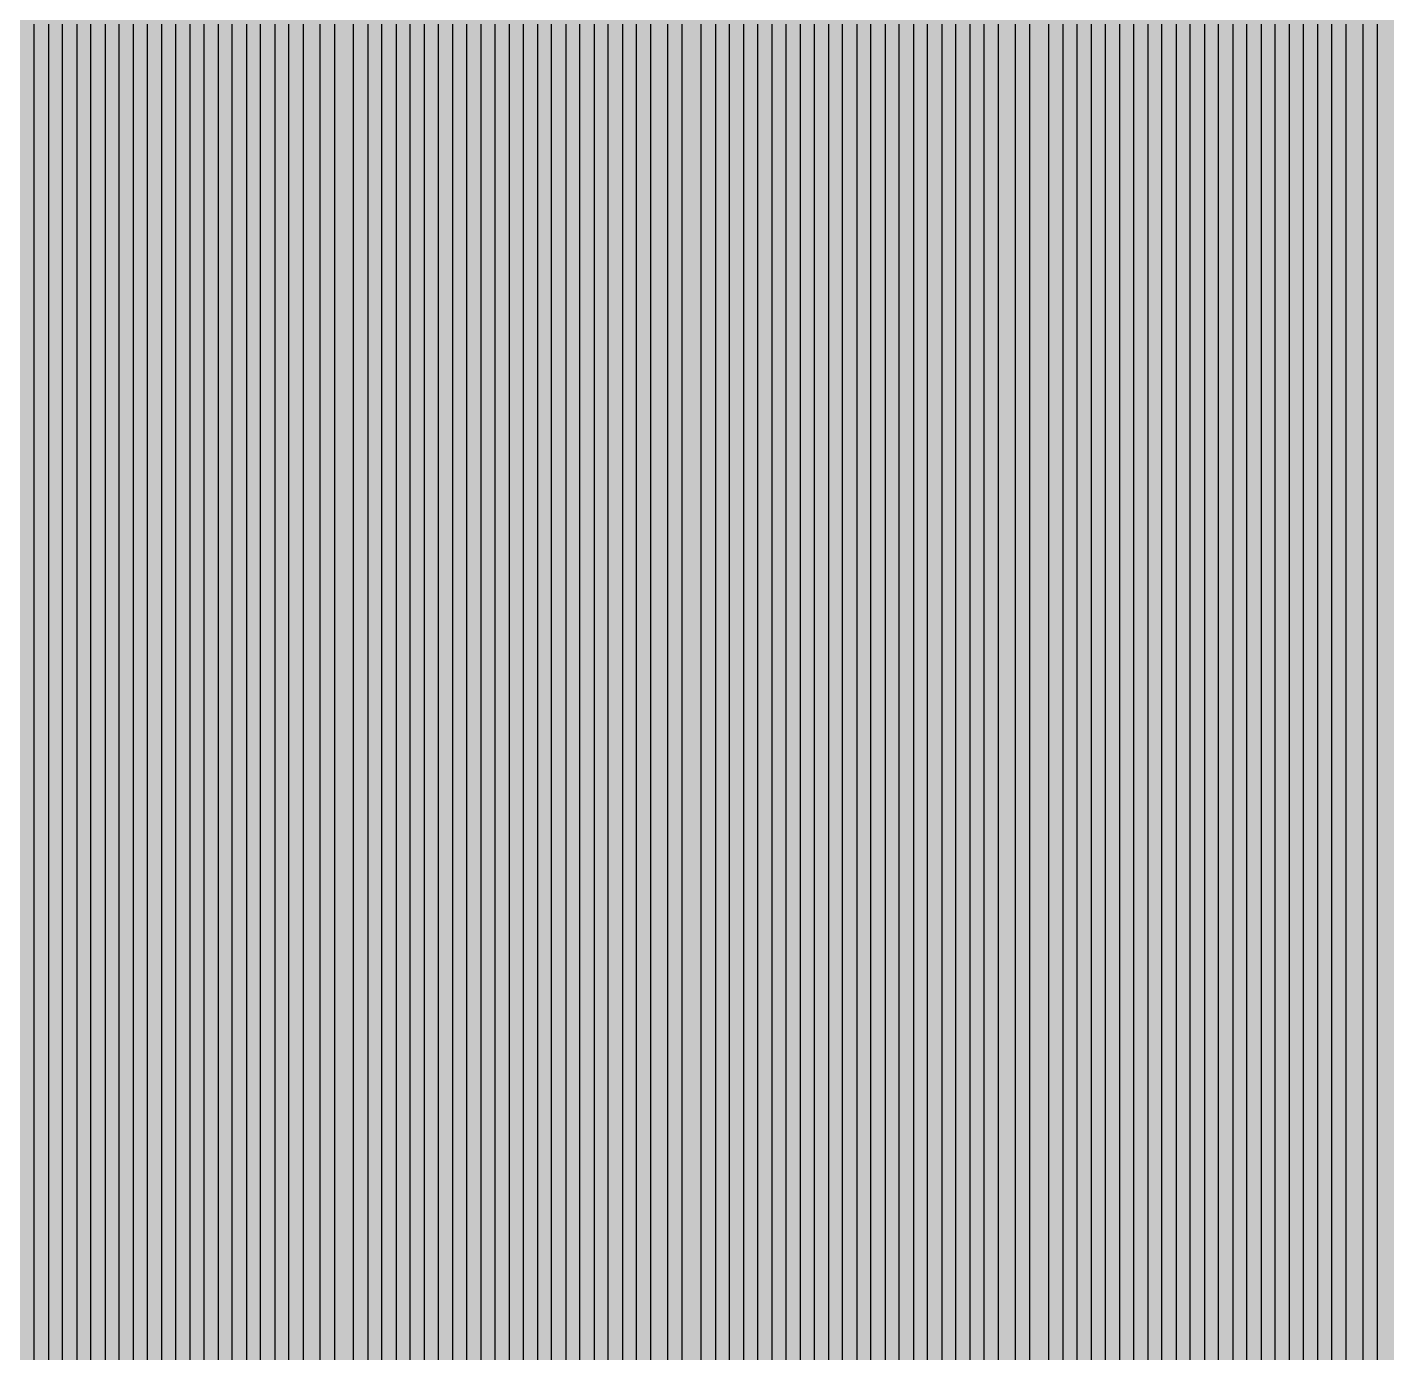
# Model space of a CAD drawing. Header units: metres. Extents: x -7240 to 10960, y -29667 to 1823.
# Drawn here: x 1524 to 1860.4, y -15561.6 to -15233.6 of the extents above; entities that cross this region are included whole.
import ezdxf

# ---------------------------------------------------------------- set-up
doc = ezdxf.new("R2010")
doc.units = ezdxf.units.M
doc.layers.add('Metal1', color=4, linetype='CONTINUOUS')
doc.layers.add('Polyimide', color=7, linetype='CONTINUOUS')

msp = doc.modelspace()

# ---------------------------------------------------------------- hatches: boundary and pattern name
at = {"layer": 'Polyimide'}
msp.add_hatch(color=7, dxfattribs=at).paths.add_polyline_path([(4088.45, -11806.89), (4098.72, -11851.21), (4115.58, -11893.47), (4138.63, -11932.7), (4167.35, -11967.99), (4201.08, -11998.53), (4239.03, -12023.62), (4280.35, -12042.68), (4349.18, -12073.73), (4413.2, -12113.76), (4471.26, -12162.04), (4522.3, -12217.69), (4565.39, -12279.7), (4599.74, -12346.94), (4624.73, -12418.19), (4639.91, -12492.16), (4645, -12567.5), (4639.91, -12642.84), (4624.73, -12716.8), (4599.74, -12788.06), (4565.39, -12855.3), (4522.3, -12917.31), (4471.26, -12972.96), (4413.2, -13021.24), (4349.18, -13061.27), (4280.35, -13092.32), (4239.03, -13111.38), (4201.08, -13136.47), (4167.35, -13167.01), (4138.63, -13202.3), (4115.58, -13241.52), (4098.72, -13283.78), (4088.45, -13328.11), (4085, -13373.48), (4085, -13567.5), (4099.45, -13861.55), (4142.64, -14152.77), (4214.18, -14438.35), (4313.36, -14715.55), (4439.24, -14981.69), (4590.59, -15234.21), (4765.97, -15470.68), (4963.68, -15688.82), (5181.82, -15886.53), (5418.29, -16061.91), (5670.81, -16213.26), (5936.95, -16339.14), (6214.15, -16438.32), (6499.73, -16509.85), (6790.95, -16553.05), (7085, -16567.5), (9960.38, -16567.5), (10038.79, -16571.35), (10116.45, -16582.87), (10192.6, -16601.95), (10266.52, -16628.4), (10337.49, -16661.96), (10404.83, -16702.32), (10467.89, -16749.09), (10526.06, -16801.81), (10578.78, -16859.98), (10625.55, -16923.04), (10665.91, -16990.38), (10699.48, -17061.35), (10725.93, -17135.27), (10745, -17211.43), (10756.52, -17289.08), (10760.38, -17367.5), (10760.38, -21957.3), (10721.61, -22012.91), (10685.97, -22070.59), (10653.58, -22130.14), (10624.53, -22191.39), (10598.92, -22254.16), (10576.82, -22318.25), (10558.3, -22383.46), (10543.41, -22449.6), (10532.21, -22516.46), (10524.72, -22583.84), (10520.97, -22651.53), (10520.97, -22719.32), (10524.72, -22787.01), (10532.21, -22854.38), (10543.41, -22921.24), (10558.3, -22987.38), (10576.82, -23052.6), (10598.92, -23116.68), (10624.53, -23179.45), (10653.58, -23240.71), (10685.97, -23300.26), (10721.61, -23357.93), (10760.38, -23413.54), (10760.38, -28667.5), (10756.52, -28745.91), (10745, -28823.57), (10725.93, -28899.73), (10699.48, -28973.65), (10665.91, -29044.62), (10625.55, -29111.96), (10578.78, -29175.01), (10526.06, -29233.19), (10467.89, -29285.91), (10404.83, -29332.68), (10337.49, -29373.04), (10266.52, -29406.6), (10192.6, -29433.05), (10116.45, -29452.13), (10038.79, -29463.65), (9960.38, -29467.5), (-6239.63, -29467.5), (-6318.04, -29463.65), (-6395.7, -29452.13), (-6471.85, -29433.05), (-6545.77, -29406.6), (-6616.74, -29373.04), (-6684.08, -29332.68), (-6747.14, -29285.91), (-6805.31, -29233.19), (-6858.03, -29175.01), (-6904.8, -29111.96), (-6945.16, -29044.62), (-6978.73, -28973.65), (-7005.18, -28899.73), (-7024.25, -28823.57), (-7035.77, -28745.91), (-7039.63, -28667.5), (-7039.63, -23426.32), (-6999.36, -23370.07), (-6962.33, -23311.63), (-6928.66, -23251.2), (-6898.45, -23188.96), (-6871.81, -23125.12), (-6848.81, -23059.88), (-6829.53, -22993.44), (-6814.04, -22926.02), (-6802.37, -22857.83), (-6794.57, -22789.09), (-6790.67, -22720.02), (-6790.67, -22650.84), (-6794.57, -22581.77), (-6802.37, -22513.03), (-6814.04, -22444.84), (-6829.53, -22377.42), (-6848.81, -22310.98), (-6871.81, -22245.74), (-6898.45, -22181.89), (-6928.66, -22119.66), (-6962.33, -22059.22), (-6999.36, -22000.79), (-7039.63, -21944.54), (-7039.63, -17367.5), (-7035.77, -17289.08), (-7024.25, -17211.43), (-7005.18, -17135.27), (-6978.73, -17061.35), (-6945.16, -16990.38), (-6904.8, -16923.04), (-6858.03, -16859.98), (-6805.31, -16801.81), (-6747.14, -16749.09), (-6684.08, -16702.32), (-6616.74, -16661.96), (-6545.77, -16628.4), (-6471.85, -16601.95), (-6395.7, -16582.87), (-6318.04, -16571.35), (-6239.63, -16567.5), (-3334, -16567.5), (-3039.95, -16553.05), (-2748.73, -16509.85), (-2463.15, -16438.32), (-2185.95, -16339.14), (-1919.81, -16213.26), (-1667.29, -16061.91), (-1430.82, -15886.53), (-1212.68, -15688.82), (-1014.97, -15470.68), (-839.59, -15234.21), (-688.24, -14981.69), (-562.36, -14715.55), (-463.18, -14438.35), (-391.64, -14152.77), (-348.45, -13861.55), (-334, -13567.5), (-334, -13373.48), (-337.45, -13328.11), (-347.72, -13283.78), (-364.58, -13241.52), (-387.63, -13202.3), (-416.35, -13167.01), (-450.08, -13136.47), (-488.03, -13111.38), (-529.35, -13092.32), (-529.35, -13092.32), (-598.18, -13061.27), (-662.2, -13021.24), (-720.26, -12972.96), (-771.3, -12917.31), (-814.39, -12855.3), (-848.74, -12788.06), (-873.73, -12716.8), (-888.91, -12642.84), (-894, -12567.5), (-888.91, -12492.16), (-873.73, -12418.19), (-848.74, -12346.94), (-814.39, -12279.7), (-771.3, -12217.69), (-720.26, -12162.04), (-662.2, -12113.76), (-598.18, -12073.73), (-529.35, -12042.68), (-488.03, -12023.62), (-450.08, -11998.53), (-416.35, -11967.99), (-387.63, -11932.7), (-364.58, -11893.47), (-347.72, -11851.21), (-337.45, -11806.89), (-334, -11761.52), (-334, -11074.31), (-337.45, -11028.94), (-347.72, -10984.62), (-364.58, -10942.36), (-387.63, -10903.13), (-416.35, -10867.84), (-450.08, -10837.3), (-488.03, -10812.21), (-529.35, -10793.16), (-529.35, -10793.16), (-598.18, -10762.1), (-662.2, -10722.07), (-720.26, -10673.8), (-771.3, -10618.15), (-814.39, -10556.13), (-848.74, -10488.89), (-873.73, -10417.64), (-888.91, -10343.67), (-894, -10268.33), (-888.91, -10192.99), (-873.73, -10119.03), (-848.74, -10047.77), (-814.39, -9980.53), (-771.3, -9918.52), (-720.26, -9862.87), (-662.2, -9814.59), (-598.18, -9774.56), (-529.35, -9743.51), (-488.03, -9724.45), (-450.08, -9699.36), (-416.35, -9668.82), (-387.63, -9633.53), (-364.58, -9594.31), (-347.72, -9552.05), (-337.45, -9507.72), (-334, -9462.35), (-334, -8775.14), (-337.45, -8729.78), (-347.72, -8685.45), (-364.58, -8643.19), (-387.63, -8603.96), (-416.35, -8568.68), (-450.08, -8538.14), (-488.03, -8513.05), (-529.35, -8493.99), (-529.35, -8493.99), (-598.18, -8462.94), (-662.2, -8422.91), (-720.26, -8374.63), (-771.3, -8318.98), (-814.39, -8256.97), (-848.74, -8189.73), (-873.73, -8118.47), (-888.91, -8044.5), (-894, -7969.17), (-888.91, -7893.83), (-873.73, -7819.86), (-848.74, -7748.61), (-814.39, -7681.36), (-771.3, -7619.35), (-720.26, -7563.7), (-662.2, -7515.42), (-598.18, -7475.4), (-529.35, -7444.34), (-529.35, -7444.34), (-488.03, -7425.28), (-450.08, -7400.2), (-416.35, -7369.66), (-387.63, -7334.37), (-364.58, -7295.14), (-347.72, -7252.88), (-337.45, -7208.56), (-334, -7163.19), (-334, -6475.98), (-337.45, -6430.61), (-347.72, -6386.29), (-364.58, -6344.02), (-387.63, -6304.8), (-416.35, -6269.51), (-450.08, -6238.97), (-488.03, -6213.88), (-529.35, -6194.82), (-529.35, -6194.82), (-598.18, -6163.77), (-662.2, -6123.74), (-720.26, -6075.46), (-771.3, -6019.81), (-814.39, -5957.8), (-848.74, -5890.56), (-873.73, -5819.31), (-888.91, -5745.34), (-894, -5670), (-888.91, -5594.66), (-873.73, -5520.69), (-848.74, -5449.44), (-814.39, -5382.2), (-771.3, -5320.19), (-720.26, -5264.54), (-662.2, -5216.26), (-598.18, -5176.23), (-529.35, -5145.18), (-529.35, -5145.18), (-488.03, -5126.12), (-450.08, -5101.03), (-416.35, -5070.49), (-387.63, -5035.2), (-364.58, -4995.98), (-347.72, -4953.71), (-337.45, -4909.39), (-334, -4864.02), (-334, 380), (-334, 1522.5), (-289, 1522.5), (-288.78, 1515.63), (-288.1, 1508.79), (-286.98, 1502.02), (-285.42, 1495.32), (-283.43, 1488.75), (-281.01, 1482.32), (-278.17, 1476.06), (-274.93, 1470), (-271.3, 1464.17), (-267.3, 1458.58), (-262.94, 1453.27), (-258.25, 1448.25), (-253.23, 1443.56), (-247.92, 1439.2), (-242.33, 1435.2), (-236.5, 1431.57), (-230.44, 1428.33), (-224.18, 1425.49), (-217.75, 1423.07), (-211.18, 1421.08), (-204.48, 1419.52), (-197.71, 1418.4), (-190.87, 1417.72), (-184, 1417.5), (-177.13, 1417.72), (-170.29, 1418.4), (-163.52, 1419.52), (-156.82, 1421.08), (-150.25, 1423.07), (-143.82, 1425.49), (-137.56, 1428.33), (-131.5, 1431.57), (-125.67, 1435.2), (-120.08, 1439.2), (-114.77, 1443.56), (-109.75, 1448.25), (-105.06, 1453.27), (-100.7, 1458.58), (-96.7, 1464.17), (-93.07, 1470), (-89.83, 1476.06), (-86.99, 1482.32), (-84.57, 1488.75), (-82.58, 1495.32), (-81.02, 1502.02), (-79.9, 1508.79), (-79.22, 1515.63), (-79, 1522.5), (1786, 1522.5), (3835, 1522.5), (3835.21, 1529.04), (3835.86, 1535.55), (3836.92, 1542.01), (3838.41, 1548.38), (3840.31, 1554.64), (3842.61, 1560.77), (3845.31, 1566.73), (3848.4, 1572.5), (3851.85, 1578.06), (3855.66, 1583.38), (3859.82, 1588.43), (3864.29, 1593.21), (3869.07, 1597.68), (3874.12, 1601.84), (3879.44, 1605.65), (3885, 1609.1), (3890.77, 1612.19), (3896.73, 1614.89), (3902.86, 1617.19), (3909.12, 1619.09), (3915.49, 1620.58), (3921.95, 1621.64), (3928.46, 1622.29), (3935, 1622.5), (3941.54, 1622.29), (3948.05, 1621.64), (3954.51, 1620.58), (3960.88, 1619.09), (3967.14, 1617.19), (3973.27, 1614.89), (3979.23, 1612.19), (3985, 1609.1), (3990.56, 1605.65), (3995.88, 1601.84), (4000.93, 1597.68), (4005.71, 1593.21), (4010.18, 1588.43), (4014.34, 1583.38), (4018.15, 1578.06), (4021.6, 1572.5), (4024.69, 1566.73), (4027.39, 1560.77), (4029.69, 1554.64), (4031.59, 1548.38), (4033.08, 1542.01), (4034.14, 1535.55), (4034.79, 1529.04), (4035, 1522.5), (4085, 1522.5), (4085, 380), (4085, 330), (4085, -4864.02), (4088.45, -4909.39), (4098.72, -4953.71), (4115.58, -4995.98), (4138.63, -5035.2), (4167.35, -5070.49), (4201.08, -5101.03), (4239.03, -5126.12), (4280.35, -5145.18), (4280.35, -5145.18), (4349.18, -5176.23), (4413.2, -5216.26), (4471.26, -5264.54), (4522.3, -5320.19), (4565.39, -5382.2), (4599.74, -5449.44), (4624.73, -5520.69), (4639.91, -5594.66), (4645, -5670), (4639.91, -5745.34), (4624.73, -5819.31), (4599.74, -5890.56), (4565.39, -5957.8), (4522.3, -6019.81), (4471.26, -6075.46), (4413.2, -6123.74), (4349.18, -6163.77), (4280.35, -6194.82), (4239.03, -6213.88), (4201.08, -6238.97), (4167.35, -6269.51), (4138.63, -6304.8), (4115.58, -6344.02), (4098.72, -6386.29), (4088.45, -6430.61), (4085, -6475.98), (4085, -11761.52), (4088.45, -11806.89)])

# ---------------------------------------------------------------- linework, layer by layer
at = {"layer": 'Metal1'}
for points in [[(1525.75, -15575.7), (1525.75, -15552.84), (1525.75, -15529.98), (1525.75, -15507.13), (1525.75, -15484.27), (1525.75, -15461.41), (1525.75, -15438.56), (1525.75, -15415.7), (1525.75, -15392.84), (1525.75, -15369.99), (1525.75, -15347.13), (1525.75, -15324.27), (1525.75, -15301.42), (1525.75, -15278.56), (1525.75, -15255.7), (1525.75, -15232.85)], [(1529.25, -15232.85), (1529.25, -15255.7), (1529.25, -15278.56), (1529.25, -15301.42), (1529.25, -15324.27), (1529.25, -15347.13), (1529.25, -15369.99), (1529.25, -15392.84), (1529.25, -15415.7), (1529.25, -15438.56), (1529.25, -15461.41), (1529.25, -15484.27), (1529.25, -15507.13), (1529.25, -15529.98), (1529.25, -15552.84), (1529.25, -15575.7)], [(1532.75, -15575.7), (1532.75, -15552.84), (1532.75, -15529.98), (1532.75, -15507.13), (1532.75, -15484.27), (1532.75, -15461.41), (1532.75, -15438.56), (1532.75, -15415.7), (1532.75, -15392.84), (1532.75, -15369.99), (1532.75, -15347.13), (1532.75, -15324.27), (1532.75, -15301.42), (1532.75, -15278.56), (1532.75, -15255.7), (1532.75, -15232.85)], [(1536.25, -15232.85), (1536.25, -15255.7), (1536.25, -15278.56), (1536.25, -15301.42), (1536.25, -15324.27), (1536.25, -15347.13), (1536.25, -15369.99), (1536.25, -15392.84), (1536.25, -15415.7), (1536.25, -15438.56), (1536.25, -15461.41), (1536.25, -15484.27), (1536.25, -15507.13), (1536.25, -15529.98), (1536.25, -15552.84), (1536.25, -15575.7)], [(1539.75, -15575.7), (1539.75, -15552.84), (1539.75, -15529.98), (1539.75, -15507.13), (1539.75, -15484.27), (1539.75, -15461.41), (1539.75, -15438.56), (1539.75, -15415.7), (1539.75, -15392.84), (1539.75, -15369.99), (1539.75, -15347.13), (1539.75, -15324.27), (1539.75, -15301.42), (1539.75, -15278.56), (1539.75, -15255.7), (1539.75, -15232.85)], [(1543.25, -15232.85), (1543.25, -15255.7), (1543.25, -15278.56), (1543.25, -15301.42), (1543.25, -15324.27), (1543.25, -15347.13), (1543.25, -15369.99), (1543.25, -15392.84), (1543.25, -15415.7), (1543.25, -15438.56), (1543.25, -15461.41), (1543.25, -15484.27), (1543.25, -15507.13), (1543.25, -15529.98), (1543.25, -15552.84), (1543.25, -15575.7)], [(1546.75, -15575.7), (1546.75, -15552.84), (1546.75, -15529.98), (1546.75, -15507.13), (1546.75, -15484.27), (1546.75, -15461.41), (1546.75, -15438.56), (1546.75, -15415.7), (1546.75, -15392.84), (1546.75, -15369.99), (1546.75, -15347.13), (1546.75, -15324.27), (1546.75, -15301.42), (1546.75, -15278.56), (1546.75, -15255.7), (1546.75, -15232.85)], [(1550.25, -15232.85), (1550.25, -15255.7), (1550.25, -15278.56), (1550.25, -15301.42), (1550.25, -15324.27), (1550.25, -15347.13), (1550.25, -15369.99), (1550.25, -15392.84), (1550.25, -15415.7), (1550.25, -15438.56), (1550.25, -15461.41), (1550.25, -15484.27), (1550.25, -15507.13), (1550.25, -15529.98), (1550.25, -15552.84), (1550.25, -15575.7)], [(1553.75, -15575.7), (1553.75, -15552.84), (1553.75, -15529.98), (1553.75, -15507.13), (1553.75, -15484.27), (1553.75, -15461.41), (1553.75, -15438.56), (1553.75, -15415.7), (1553.75, -15392.84), (1553.75, -15369.99), (1553.75, -15347.13), (1553.75, -15324.27), (1553.75, -15301.42), (1553.75, -15278.56), (1553.75, -15255.7), (1553.75, -15232.85)], [(1557.25, -15232.85), (1557.25, -15255.7), (1557.25, -15278.56), (1557.25, -15301.42), (1557.25, -15324.27), (1557.25, -15347.13), (1557.25, -15369.99), (1557.25, -15392.84), (1557.25, -15415.7), (1557.25, -15438.56), (1557.25, -15461.41), (1557.25, -15484.27), (1557.25, -15507.13), (1557.25, -15529.98), (1557.25, -15552.84), (1557.25, -15575.7)], [(1560.75, -15575.7), (1560.75, -15552.84), (1560.75, -15529.98), (1560.75, -15507.13), (1560.75, -15484.27), (1560.75, -15461.41), (1560.75, -15438.56), (1560.75, -15415.7), (1560.75, -15392.84), (1560.75, -15369.99), (1560.75, -15347.13), (1560.75, -15324.27), (1560.75, -15301.42), (1560.75, -15278.56), (1560.75, -15255.7), (1560.75, -15232.85)], [(1564.25, -15232.85), (1564.25, -15255.7), (1564.25, -15278.56), (1564.25, -15301.42), (1564.25, -15324.27), (1564.25, -15347.13), (1564.25, -15369.99), (1564.25, -15392.84), (1564.25, -15415.7), (1564.25, -15438.56), (1564.25, -15461.41), (1564.25, -15484.27), (1564.25, -15507.13), (1564.25, -15529.98), (1564.25, -15552.84), (1564.25, -15575.7)], [(1567.75, -15575.7), (1567.75, -15552.84), (1567.75, -15529.98), (1567.75, -15507.13), (1567.75, -15484.27), (1567.75, -15461.41), (1567.75, -15438.56), (1567.75, -15415.7), (1567.75, -15392.84), (1567.75, -15369.99), (1567.75, -15347.13), (1567.75, -15324.27), (1567.75, -15301.42), (1567.75, -15278.56), (1567.75, -15255.7), (1567.75, -15232.85)], [(1571.25, -15232.85), (1571.25, -15255.7), (1571.25, -15278.56), (1571.25, -15301.42), (1571.25, -15324.27), (1571.25, -15347.13), (1571.25, -15369.99), (1571.25, -15392.84), (1571.25, -15415.7), (1571.25, -15438.56), (1571.25, -15461.41), (1571.25, -15484.27), (1571.25, -15507.13), (1571.25, -15529.98), (1571.25, -15552.84), (1571.25, -15575.7)], [(1574.75, -15575.7), (1574.75, -15552.84), (1574.75, -15529.98), (1574.75, -15507.13), (1574.75, -15484.27), (1574.75, -15461.41), (1574.75, -15438.56), (1574.75, -15415.7), (1574.75, -15392.84), (1574.75, -15369.99), (1574.75, -15347.13), (1574.75, -15324.27), (1574.75, -15301.42), (1574.75, -15278.56), (1574.75, -15255.7), (1574.75, -15232.85)], [(1578.25, -15232.85), (1578.25, -15255.7), (1578.25, -15278.56), (1578.25, -15301.42), (1578.25, -15324.27), (1578.25, -15347.13), (1578.25, -15369.99), (1578.25, -15392.84), (1578.25, -15415.7), (1578.25, -15438.56), (1578.25, -15461.41), (1578.25, -15484.27), (1578.25, -15507.13), (1578.25, -15529.98), (1578.25, -15552.84), (1578.25, -15575.7)], [(1581.75, -15575.7), (1581.75, -15552.84), (1581.75, -15529.98), (1581.75, -15507.13), (1581.75, -15484.27), (1581.75, -15461.41), (1581.75, -15438.56), (1581.75, -15415.7), (1581.75, -15392.84), (1581.75, -15369.99), (1581.75, -15347.13), (1581.75, -15324.27), (1581.75, -15301.42), (1581.75, -15278.56), (1581.75, -15255.7), (1581.75, -15232.85)], [(1585.25, -15232.85), (1585.25, -15255.7), (1585.25, -15278.56), (1585.25, -15301.42), (1585.25, -15324.27), (1585.25, -15347.13), (1585.25, -15369.99), (1585.25, -15392.84), (1585.25, -15415.7), (1585.25, -15438.56), (1585.25, -15461.41), (1585.25, -15484.27), (1585.25, -15507.13), (1585.25, -15529.98), (1585.25, -15552.84), (1585.25, -15575.7)], [(1588.75, -15575.7), (1588.75, -15552.84), (1588.75, -15529.98), (1588.75, -15507.13), (1588.75, -15484.27), (1588.75, -15461.41), (1588.75, -15438.56), (1588.75, -15415.7), (1588.75, -15392.84), (1588.75, -15369.99), (1588.75, -15347.13), (1588.75, -15324.27), (1588.75, -15301.42), (1588.75, -15278.56), (1588.75, -15255.7), (1588.75, -15232.85)], [(1592.25, -15232.85), (1592.25, -15255.7), (1592.25, -15278.56), (1592.25, -15301.42), (1592.25, -15324.27), (1592.25, -15347.13), (1592.25, -15369.99), (1592.25, -15392.84), (1592.25, -15415.7), (1592.25, -15438.56), (1592.25, -15461.41), (1592.25, -15484.27), (1592.25, -15507.13), (1592.25, -15529.98), (1592.25, -15552.84), (1592.25, -15575.7)], [(1596.5, -15575.7), (1596.5, -15552.84), (1596.5, -15529.98), (1596.5, -15507.13), (1596.5, -15484.27), (1596.5, -15461.41), (1596.5, -15438.56), (1596.5, -15415.7), (1596.5, -15392.84), (1596.5, -15369.99), (1596.5, -15347.13), (1596.5, -15324.27), (1596.5, -15301.42), (1596.5, -15278.56), (1596.5, -15255.7), (1596.5, -15232.85)], [(1600, -15232.85), (1600, -15255.7), (1600, -15278.56), (1600, -15301.42), (1600, -15324.27), (1600, -15347.13), (1600, -15369.99), (1600, -15392.84), (1600, -15415.7), (1600, -15438.56), (1600, -15461.41), (1600, -15484.27), (1600, -15507.13), (1600, -15529.98), (1600, -15552.84), (1600, -15575.7)], [(1604.75, -15575.7), (1604.75, -15552.84), (1604.75, -15529.98), (1604.75, -15507.13), (1604.75, -15484.27), (1604.75, -15461.41), (1604.75, -15438.56), (1604.75, -15415.7), (1604.75, -15392.84), (1604.75, -15369.99), (1604.75, -15347.13), (1604.75, -15324.27), (1604.75, -15301.42), (1604.75, -15278.56), (1604.75, -15255.7), (1604.75, -15232.85)], [(1608.25, -15232.85), (1608.25, -15255.7), (1608.25, -15278.56), (1608.25, -15301.42), (1608.25, -15324.27), (1608.25, -15347.13), (1608.25, -15369.99), (1608.25, -15392.84), (1608.25, -15415.7), (1608.25, -15438.56), (1608.25, -15461.41), (1608.25, -15484.27), (1608.25, -15507.13), (1608.25, -15529.98), (1608.25, -15552.84), (1608.25, -15575.7)], [(1611.75, -15575.7), (1611.75, -15552.84), (1611.75, -15529.98), (1611.75, -15507.13), (1611.75, -15484.27), (1611.75, -15461.41), (1611.75, -15438.56), (1611.75, -15415.7), (1611.75, -15392.84), (1611.75, -15369.99), (1611.75, -15347.13), (1611.75, -15324.27), (1611.75, -15301.42), (1611.75, -15278.56), (1611.75, -15255.7), (1611.75, -15232.85)], [(1615.25, -15232.85), (1615.25, -15255.7), (1615.25, -15278.56), (1615.25, -15301.42), (1615.25, -15324.27), (1615.25, -15347.13), (1615.25, -15369.99), (1615.25, -15392.84), (1615.25, -15415.7), (1615.25, -15438.56), (1615.25, -15461.41), (1615.25, -15484.27), (1615.25, -15507.13), (1615.25, -15529.98), (1615.25, -15552.84), (1615.25, -15575.7)], [(1618.75, -15575.7), (1618.75, -15552.84), (1618.75, -15529.98), (1618.75, -15507.13), (1618.75, -15484.27), (1618.75, -15461.41), (1618.75, -15438.56), (1618.75, -15415.7), (1618.75, -15392.84), (1618.75, -15369.99), (1618.75, -15347.13), (1618.75, -15324.27), (1618.75, -15301.42), (1618.75, -15278.56), (1618.75, -15255.7), (1618.75, -15232.85)], [(1622.25, -15232.85), (1622.25, -15255.7), (1622.25, -15278.56), (1622.25, -15301.42), (1622.25, -15324.27), (1622.25, -15347.13), (1622.25, -15369.99), (1622.25, -15392.84), (1622.25, -15415.7), (1622.25, -15438.56), (1622.25, -15461.41), (1622.25, -15484.27), (1622.25, -15507.13), (1622.25, -15529.98), (1622.25, -15552.84), (1622.25, -15575.7)], [(1625.75, -15575.7), (1625.75, -15552.84), (1625.75, -15529.98), (1625.75, -15507.13), (1625.75, -15484.27), (1625.75, -15461.41), (1625.75, -15438.56), (1625.75, -15415.7), (1625.75, -15392.84), (1625.75, -15369.99), (1625.75, -15347.13), (1625.75, -15324.27), (1625.75, -15301.42), (1625.75, -15278.56), (1625.75, -15255.7), (1625.75, -15232.85)], [(1629.25, -15232.85), (1629.25, -15255.7), (1629.25, -15278.56), (1629.25, -15301.42), (1629.25, -15324.27), (1629.25, -15347.13), (1629.25, -15369.99), (1629.25, -15392.84), (1629.25, -15415.7), (1629.25, -15438.56), (1629.25, -15461.41), (1629.25, -15484.27), (1629.25, -15507.13), (1629.25, -15529.98), (1629.25, -15552.84), (1629.25, -15575.7)], [(1632.75, -15575.7), (1632.75, -15552.84), (1632.75, -15529.98), (1632.75, -15507.13), (1632.75, -15484.27), (1632.75, -15461.41), (1632.75, -15438.56), (1632.75, -15415.7), (1632.75, -15392.84), (1632.75, -15369.99), (1632.75, -15347.13), (1632.75, -15324.27), (1632.75, -15301.42), (1632.75, -15278.56), (1632.75, -15255.7), (1632.75, -15232.85)], [(1636.25, -15232.85), (1636.25, -15255.7), (1636.25, -15278.56), (1636.25, -15301.42), (1636.25, -15324.27), (1636.25, -15347.13), (1636.25, -15369.99), (1636.25, -15392.84), (1636.25, -15415.7), (1636.25, -15438.56), (1636.25, -15461.41), (1636.25, -15484.27), (1636.25, -15507.13), (1636.25, -15529.98), (1636.25, -15552.84), (1636.25, -15575.7)], [(1639.75, -15575.7), (1639.75, -15552.84), (1639.75, -15529.98), (1639.75, -15507.13), (1639.75, -15484.27), (1639.75, -15461.41), (1639.75, -15438.56), (1639.75, -15415.7), (1639.75, -15392.84), (1639.75, -15369.99), (1639.75, -15347.13), (1639.75, -15324.27), (1639.75, -15301.42), (1639.75, -15278.56), (1639.75, -15255.7), (1639.75, -15232.85)], [(1643.25, -15232.85), (1643.25, -15255.7), (1643.25, -15278.56), (1643.25, -15301.42), (1643.25, -15324.27), (1643.25, -15347.13), (1643.25, -15369.99), (1643.25, -15392.84), (1643.25, -15415.7), (1643.25, -15438.56), (1643.25, -15461.41), (1643.25, -15484.27), (1643.25, -15507.13), (1643.25, -15529.98), (1643.25, -15552.84), (1643.25, -15575.7)], [(1646.75, -15575.7), (1646.75, -15552.84), (1646.75, -15529.98), (1646.75, -15507.13), (1646.75, -15484.27), (1646.75, -15461.41), (1646.75, -15438.56), (1646.75, -15415.7), (1646.75, -15392.84), (1646.75, -15369.99), (1646.75, -15347.13), (1646.75, -15324.27), (1646.75, -15301.42), (1646.75, -15278.56), (1646.75, -15255.7), (1646.75, -15232.85)], [(1650.25, -15232.85), (1650.25, -15255.7), (1650.25, -15278.56), (1650.25, -15301.42), (1650.25, -15324.27), (1650.25, -15347.13), (1650.25, -15369.99), (1650.25, -15392.84), (1650.25, -15415.7), (1650.25, -15438.56), (1650.25, -15461.41), (1650.25, -15484.27), (1650.25, -15507.13), (1650.25, -15529.98), (1650.25, -15552.84), (1650.25, -15575.7)], [(1653.75, -15575.7), (1653.75, -15552.84), (1653.75, -15529.98), (1653.75, -15507.13), (1653.75, -15484.27), (1653.75, -15461.41), (1653.75, -15438.56), (1653.75, -15415.7), (1653.75, -15392.84), (1653.75, -15369.99), (1653.75, -15347.13), (1653.75, -15324.27), (1653.75, -15301.42), (1653.75, -15278.56), (1653.75, -15255.7), (1653.75, -15232.85)], [(1657.25, -15232.85), (1657.25, -15255.7), (1657.25, -15278.56), (1657.25, -15301.42), (1657.25, -15324.27), (1657.25, -15347.13), (1657.25, -15369.99), (1657.25, -15392.84), (1657.25, -15415.7), (1657.25, -15438.56), (1657.25, -15461.41), (1657.25, -15484.27), (1657.25, -15507.13), (1657.25, -15529.98), (1657.25, -15552.84), (1657.25, -15575.7)], [(1660.75, -15575.7), (1660.75, -15552.84), (1660.75, -15529.98), (1660.75, -15507.13), (1660.75, -15484.27), (1660.75, -15461.41), (1660.75, -15438.56), (1660.75, -15415.7), (1660.75, -15392.84), (1660.75, -15369.99), (1660.75, -15347.13), (1660.75, -15324.27), (1660.75, -15301.42), (1660.75, -15278.56), (1660.75, -15255.7), (1660.75, -15232.85)], [(1664.25, -15232.85), (1664.25, -15255.7), (1664.25, -15278.56), (1664.25, -15301.42), (1664.25, -15324.27), (1664.25, -15347.13), (1664.25, -15369.99), (1664.25, -15392.84), (1664.25, -15415.7), (1664.25, -15438.56), (1664.25, -15461.41), (1664.25, -15484.27), (1664.25, -15507.13), (1664.25, -15529.98), (1664.25, -15552.84), (1664.25, -15575.7)], [(1667.75, -15575.7), (1667.75, -15552.84), (1667.75, -15529.98), (1667.75, -15507.13), (1667.75, -15484.27), (1667.75, -15461.41), (1667.75, -15438.56), (1667.75, -15415.7), (1667.75, -15392.84), (1667.75, -15369.99), (1667.75, -15347.13), (1667.75, -15324.27), (1667.75, -15301.42), (1667.75, -15278.56), (1667.75, -15255.7), (1667.75, -15232.85)], [(1671.25, -15232.85), (1671.25, -15255.7), (1671.25, -15278.56), (1671.25, -15301.42), (1671.25, -15324.27), (1671.25, -15347.13), (1671.25, -15369.99), (1671.25, -15392.84), (1671.25, -15415.7), (1671.25, -15438.56), (1671.25, -15461.41), (1671.25, -15484.27), (1671.25, -15507.13), (1671.25, -15529.98), (1671.25, -15552.84), (1671.25, -15575.7)], [(1674.75, -15575.7), (1674.75, -15552.84), (1674.75, -15529.98), (1674.75, -15507.13), (1674.75, -15484.27), (1674.75, -15461.41), (1674.75, -15438.56), (1674.75, -15415.7), (1674.75, -15392.84), (1674.75, -15369.99), (1674.75, -15347.13), (1674.75, -15324.27), (1674.75, -15301.42), (1674.75, -15278.56), (1674.75, -15255.7), (1674.75, -15232.85)], [(1678.25, -15232.85), (1678.25, -15255.7), (1678.25, -15278.56), (1678.25, -15301.42), (1678.25, -15324.27), (1678.25, -15347.13), (1678.25, -15369.99), (1678.25, -15392.84), (1678.25, -15415.7), (1678.25, -15438.56), (1678.25, -15461.41), (1678.25, -15484.27), (1678.25, -15507.13), (1678.25, -15529.98), (1678.25, -15552.84), (1678.25, -15575.7)], [(1682.5, -15575.7), (1682.5, -15552.84), (1682.5, -15529.98), (1682.5, -15507.13), (1682.5, -15484.27), (1682.5, -15461.41), (1682.5, -15438.56), (1682.5, -15415.7), (1682.5, -15392.84), (1682.5, -15369.99), (1682.5, -15347.13), (1682.5, -15324.27), (1682.5, -15301.42), (1682.5, -15278.56), (1682.5, -15255.7), (1682.5, -15232.85)], [(1686, -15232.85), (1686, -15255.7), (1686, -15278.56), (1686, -15301.42), (1686, -15324.27), (1686, -15347.13), (1686, -15369.99), (1686, -15392.84), (1686, -15415.7), (1686, -15438.56), (1686, -15461.41), (1686, -15484.27), (1686, -15507.13), (1686, -15529.98), (1686, -15552.84), (1686, -15575.7)], [(1690.75, -15575.7), (1690.75, -15552.84), (1690.75, -15529.98), (1690.75, -15507.13), (1690.75, -15484.27), (1690.75, -15461.41), (1690.75, -15438.56), (1690.75, -15415.7), (1690.75, -15392.84), (1690.75, -15369.99), (1690.75, -15347.13), (1690.75, -15324.27), (1690.75, -15301.42), (1690.75, -15278.56), (1690.75, -15255.7), (1690.75, -15232.85)], [(1694.25, -15232.85), (1694.25, -15255.7), (1694.25, -15278.56), (1694.25, -15301.42), (1694.25, -15324.27), (1694.25, -15347.13), (1694.25, -15369.99), (1694.25, -15392.84), (1694.25, -15415.7), (1694.25, -15438.56), (1694.25, -15461.41), (1694.25, -15484.27), (1694.25, -15507.13), (1694.25, -15529.98), (1694.25, -15552.84), (1694.25, -15575.7)], [(1697.75, -15575.7), (1697.75, -15552.84), (1697.75, -15529.98), (1697.75, -15507.13), (1697.75, -15484.27), (1697.75, -15461.41), (1697.75, -15438.56), (1697.75, -15415.7), (1697.75, -15392.84), (1697.75, -15369.99), (1697.75, -15347.13), (1697.75, -15324.27), (1697.75, -15301.42), (1697.75, -15278.56), (1697.75, -15255.7), (1697.75, -15232.85)], [(1701.25, -15232.85), (1701.25, -15255.7), (1701.25, -15278.56), (1701.25, -15301.42), (1701.25, -15324.27), (1701.25, -15347.13), (1701.25, -15369.99), (1701.25, -15392.84), (1701.25, -15415.7), (1701.25, -15438.56), (1701.25, -15461.41), (1701.25, -15484.27), (1701.25, -15507.13), (1701.25, -15529.98), (1701.25, -15552.84), (1701.25, -15575.7)], [(1704.75, -15575.7), (1704.75, -15552.84), (1704.75, -15529.98), (1704.75, -15507.13), (1704.75, -15484.27), (1704.75, -15461.41), (1704.75, -15438.56), (1704.75, -15415.7), (1704.75, -15392.84), (1704.75, -15369.99), (1704.75, -15347.13), (1704.75, -15324.27), (1704.75, -15301.42), (1704.75, -15278.56), (1704.75, -15255.7), (1704.75, -15232.85)], [(1708.25, -15232.85), (1708.25, -15255.7), (1708.25, -15278.56), (1708.25, -15301.42), (1708.25, -15324.27), (1708.25, -15347.13), (1708.25, -15369.99), (1708.25, -15392.84), (1708.25, -15415.7), (1708.25, -15438.56), (1708.25, -15461.41), (1708.25, -15484.27), (1708.25, -15507.13), (1708.25, -15529.98), (1708.25, -15552.84), (1708.25, -15575.7)], [(1711.75, -15575.7), (1711.75, -15552.84), (1711.75, -15529.98), (1711.75, -15507.13), (1711.75, -15484.27), (1711.75, -15461.41), (1711.75, -15438.56), (1711.75, -15415.7), (1711.75, -15392.84), (1711.75, -15369.99), (1711.75, -15347.13), (1711.75, -15324.27), (1711.75, -15301.42), (1711.75, -15278.56), (1711.75, -15255.7), (1711.75, -15232.85)], [(1715.25, -15232.85), (1715.25, -15255.7), (1715.25, -15278.56), (1715.25, -15301.42), (1715.25, -15324.27), (1715.25, -15347.13), (1715.25, -15369.99), (1715.25, -15392.84), (1715.25, -15415.7), (1715.25, -15438.56), (1715.25, -15461.41), (1715.25, -15484.27), (1715.25, -15507.13), (1715.25, -15529.98), (1715.25, -15552.84), (1715.25, -15575.7)], [(1718.75, -15575.7), (1718.75, -15552.84), (1718.75, -15529.98), (1718.75, -15507.13), (1718.75, -15484.27), (1718.75, -15461.41), (1718.75, -15438.56), (1718.75, -15415.7), (1718.75, -15392.84), (1718.75, -15369.99), (1718.75, -15347.13), (1718.75, -15324.27), (1718.75, -15301.42), (1718.75, -15278.56), (1718.75, -15255.7), (1718.75, -15232.85)], [(1722.25, -15232.85), (1722.25, -15255.7), (1722.25, -15278.56), (1722.25, -15301.42), (1722.25, -15324.27), (1722.25, -15347.13), (1722.25, -15369.99), (1722.25, -15392.84), (1722.25, -15415.7), (1722.25, -15438.56), (1722.25, -15461.41), (1722.25, -15484.27), (1722.25, -15507.13), (1722.25, -15529.98), (1722.25, -15552.84), (1722.25, -15575.7)], [(1725.75, -15575.7), (1725.75, -15552.84), (1725.75, -15529.98), (1725.75, -15507.13), (1725.75, -15484.27), (1725.75, -15461.41), (1725.75, -15438.56), (1725.75, -15415.7), (1725.75, -15392.84), (1725.75, -15369.99), (1725.75, -15347.13), (1725.75, -15324.27), (1725.75, -15301.42), (1725.75, -15278.56), (1725.75, -15255.7), (1725.75, -15232.85)], [(1729.25, -15232.85), (1729.25, -15255.7), (1729.25, -15278.56), (1729.25, -15301.42), (1729.25, -15324.27), (1729.25, -15347.13), (1729.25, -15369.99), (1729.25, -15392.84), (1729.25, -15415.7), (1729.25, -15438.56), (1729.25, -15461.41), (1729.25, -15484.27), (1729.25, -15507.13), (1729.25, -15529.98), (1729.25, -15552.84), (1729.25, -15575.7)], [(1732.75, -15575.7), (1732.75, -15552.84), (1732.75, -15529.98), (1732.75, -15507.13), (1732.75, -15484.27), (1732.75, -15461.41), (1732.75, -15438.56), (1732.75, -15415.7), (1732.75, -15392.84), (1732.75, -15369.99), (1732.75, -15347.13), (1732.75, -15324.27), (1732.75, -15301.42), (1732.75, -15278.56), (1732.75, -15255.7), (1732.75, -15232.85)], [(1736.25, -15232.85), (1736.25, -15255.7), (1736.25, -15278.56), (1736.25, -15301.42), (1736.25, -15324.27), (1736.25, -15347.13), (1736.25, -15369.99), (1736.25, -15392.84), (1736.25, -15415.7), (1736.25, -15438.56), (1736.25, -15461.41), (1736.25, -15484.27), (1736.25, -15507.13), (1736.25, -15529.98), (1736.25, -15552.84), (1736.25, -15575.7)], [(1739.75, -15575.7), (1739.75, -15552.84), (1739.75, -15529.98), (1739.75, -15507.13), (1739.75, -15484.27), (1739.75, -15461.41), (1739.75, -15438.56), (1739.75, -15415.7), (1739.75, -15392.84), (1739.75, -15369.99), (1739.75, -15347.13), (1739.75, -15324.27), (1739.75, -15301.42), (1739.75, -15278.56), (1739.75, -15255.7), (1739.75, -15232.85)], [(1743.25, -15232.85), (1743.25, -15255.7), (1743.25, -15278.56), (1743.25, -15301.42), (1743.25, -15324.27), (1743.25, -15347.13), (1743.25, -15369.99), (1743.25, -15392.84), (1743.25, -15415.7), (1743.25, -15438.56), (1743.25, -15461.41), (1743.25, -15484.27), (1743.25, -15507.13), (1743.25, -15529.98), (1743.25, -15552.84), (1743.25, -15575.7)], [(1746.75, -15575.7), (1746.75, -15552.84), (1746.75, -15529.98), (1746.75, -15507.13), (1746.75, -15484.27), (1746.75, -15461.41), (1746.75, -15438.56), (1746.75, -15415.7), (1746.75, -15392.84), (1746.75, -15369.99), (1746.75, -15347.13), (1746.75, -15324.27), (1746.75, -15301.42), (1746.75, -15278.56), (1746.75, -15255.7), (1746.75, -15232.85)], [(1750.25, -15232.85), (1750.25, -15255.7), (1750.25, -15278.56), (1750.25, -15301.42), (1750.25, -15324.27), (1750.25, -15347.13), (1750.25, -15369.99), (1750.25, -15392.84), (1750.25, -15415.7), (1750.25, -15438.56), (1750.25, -15461.41), (1750.25, -15484.27), (1750.25, -15507.13), (1750.25, -15529.98), (1750.25, -15552.84), (1750.25, -15575.7)], [(1753.75, -15575.7), (1753.75, -15552.84), (1753.75, -15529.98), (1753.75, -15507.13), (1753.75, -15484.27), (1753.75, -15461.41), (1753.75, -15438.56), (1753.75, -15415.7), (1753.75, -15392.84), (1753.75, -15369.99), (1753.75, -15347.13), (1753.75, -15324.27), (1753.75, -15301.42), (1753.75, -15278.56), (1753.75, -15255.7), (1753.75, -15232.85)], [(1757.25, -15232.85), (1757.25, -15255.7), (1757.25, -15278.56), (1757.25, -15301.42), (1757.25, -15324.27), (1757.25, -15347.13), (1757.25, -15369.99), (1757.25, -15392.84), (1757.25, -15415.7), (1757.25, -15438.56), (1757.25, -15461.41), (1757.25, -15484.27), (1757.25, -15507.13), (1757.25, -15529.98), (1757.25, -15552.84), (1757.25, -15575.7)], [(1760.75, -15575.7), (1760.75, -15552.84), (1760.75, -15529.98), (1760.75, -15507.13), (1760.75, -15484.27), (1760.75, -15461.41), (1760.75, -15438.56), (1760.75, -15415.7), (1760.75, -15392.84), (1760.75, -15369.99), (1760.75, -15347.13), (1760.75, -15324.27), (1760.75, -15301.42), (1760.75, -15278.56), (1760.75, -15255.7), (1760.75, -15232.85)], [(1764.25, -15232.85), (1764.25, -15255.7), (1764.25, -15278.56), (1764.25, -15301.42), (1764.25, -15324.27), (1764.25, -15347.13), (1764.25, -15369.99), (1764.25, -15392.84), (1764.25, -15415.7), (1764.25, -15438.56), (1764.25, -15461.41), (1764.25, -15484.27), (1764.25, -15507.13), (1764.25, -15529.98), (1764.25, -15552.84), (1764.25, -15575.7)], [(1768.5, -15575.7), (1768.5, -15552.84), (1768.5, -15529.98), (1768.5, -15507.13), (1768.5, -15484.27), (1768.5, -15461.41), (1768.5, -15438.56), (1768.5, -15415.7), (1768.5, -15392.84), (1768.5, -15369.99), (1768.5, -15347.13), (1768.5, -15324.27), (1768.5, -15301.42), (1768.5, -15278.56), (1768.5, -15255.7), (1768.5, -15232.85)], [(1772, -15232.85), (1772, -15255.7), (1772, -15278.56), (1772, -15301.42), (1772, -15324.27), (1772, -15347.13), (1772, -15369.99), (1772, -15392.84), (1772, -15415.7), (1772, -15438.56), (1772, -15461.41), (1772, -15484.27), (1772, -15507.13), (1772, -15529.98), (1772, -15552.84), (1772, -15575.7)], [(1776.75, -15575.7), (1776.75, -15552.84), (1776.75, -15529.98), (1776.75, -15507.13), (1776.75, -15484.27), (1776.75, -15461.41), (1776.75, -15438.56), (1776.75, -15415.7), (1776.75, -15392.84), (1776.75, -15369.99), (1776.75, -15347.13), (1776.75, -15324.27), (1776.75, -15301.42), (1776.75, -15278.56), (1776.75, -15255.7), (1776.75, -15232.85)], [(1780.25, -15232.85), (1780.25, -15255.7), (1780.25, -15278.56), (1780.25, -15301.42), (1780.25, -15324.27), (1780.25, -15347.13), (1780.25, -15369.99), (1780.25, -15392.84), (1780.25, -15415.7), (1780.25, -15438.56), (1780.25, -15461.41), (1780.25, -15484.27), (1780.25, -15507.13), (1780.25, -15529.98), (1780.25, -15552.84), (1780.25, -15575.7)], [(1783.75, -15575.7), (1783.75, -15552.84), (1783.75, -15529.98), (1783.75, -15507.13), (1783.75, -15484.27), (1783.75, -15461.41), (1783.75, -15438.56), (1783.75, -15415.7), (1783.75, -15392.84), (1783.75, -15369.99), (1783.75, -15347.13), (1783.75, -15324.27), (1783.75, -15301.42), (1783.75, -15278.56), (1783.75, -15255.7), (1783.75, -15232.85)], [(1787.25, -15232.85), (1787.25, -15255.7), (1787.25, -15278.56), (1787.25, -15301.42), (1787.25, -15324.27), (1787.25, -15347.13), (1787.25, -15369.99), (1787.25, -15392.84), (1787.25, -15415.7), (1787.25, -15438.56), (1787.25, -15461.41), (1787.25, -15484.27), (1787.25, -15507.13), (1787.25, -15529.98), (1787.25, -15552.84), (1787.25, -15575.7)], [(1790.75, -15575.7), (1790.75, -15552.84), (1790.75, -15529.98), (1790.75, -15507.13), (1790.75, -15484.27), (1790.75, -15461.41), (1790.75, -15438.56), (1790.75, -15415.7), (1790.75, -15392.84), (1790.75, -15369.99), (1790.75, -15347.13), (1790.75, -15324.27), (1790.75, -15301.42), (1790.75, -15278.56), (1790.75, -15255.7), (1790.75, -15232.85)], [(1794.25, -15232.85), (1794.25, -15255.7), (1794.25, -15278.56), (1794.25, -15301.42), (1794.25, -15324.27), (1794.25, -15347.13), (1794.25, -15369.99), (1794.25, -15392.84), (1794.25, -15415.7), (1794.25, -15438.56), (1794.25, -15461.41), (1794.25, -15484.27), (1794.25, -15507.13), (1794.25, -15529.98), (1794.25, -15552.84), (1794.25, -15575.7)], [(1797.75, -15575.7), (1797.75, -15552.84), (1797.75, -15529.98), (1797.75, -15507.13), (1797.75, -15484.27), (1797.75, -15461.41), (1797.75, -15438.56), (1797.75, -15415.7), (1797.75, -15392.84), (1797.75, -15369.99), (1797.75, -15347.13), (1797.75, -15324.27), (1797.75, -15301.42), (1797.75, -15278.56), (1797.75, -15255.7), (1797.75, -15232.85)], [(1801.25, -15232.85), (1801.25, -15255.7), (1801.25, -15278.56), (1801.25, -15301.42), (1801.25, -15324.27), (1801.25, -15347.13), (1801.25, -15369.99), (1801.25, -15392.84), (1801.25, -15415.7), (1801.25, -15438.56), (1801.25, -15461.41), (1801.25, -15484.27), (1801.25, -15507.13), (1801.25, -15529.98), (1801.25, -15552.84), (1801.25, -15575.7)], [(1804.75, -15575.7), (1804.75, -15552.84), (1804.75, -15529.98), (1804.75, -15507.13), (1804.75, -15484.27), (1804.75, -15461.41), (1804.75, -15438.56), (1804.75, -15415.7), (1804.75, -15392.84), (1804.75, -15369.99), (1804.75, -15347.13), (1804.75, -15324.27), (1804.75, -15301.42), (1804.75, -15278.56), (1804.75, -15255.7), (1804.75, -15232.85)], [(1808.25, -15232.85), (1808.25, -15255.7), (1808.25, -15278.56), (1808.25, -15301.42), (1808.25, -15324.27), (1808.25, -15347.13), (1808.25, -15369.99), (1808.25, -15392.84), (1808.25, -15415.7), (1808.25, -15438.56), (1808.25, -15461.41), (1808.25, -15484.27), (1808.25, -15507.13), (1808.25, -15529.98), (1808.25, -15552.84), (1808.25, -15575.7)], [(1811.75, -15575.7), (1811.75, -15552.84), (1811.75, -15529.98), (1811.75, -15507.13), (1811.75, -15484.27), (1811.75, -15461.41), (1811.75, -15438.56), (1811.75, -15415.7), (1811.75, -15392.84), (1811.75, -15369.99), (1811.75, -15347.13), (1811.75, -15324.27), (1811.75, -15301.42), (1811.75, -15278.56), (1811.75, -15255.7), (1811.75, -15232.85)], [(1815.25, -15232.85), (1815.25, -15255.7), (1815.25, -15278.56), (1815.25, -15301.42), (1815.25, -15324.27), (1815.25, -15347.13), (1815.25, -15369.99), (1815.25, -15392.84), (1815.25, -15415.7), (1815.25, -15438.56), (1815.25, -15461.41), (1815.25, -15484.27), (1815.25, -15507.13), (1815.25, -15529.98), (1815.25, -15552.84), (1815.25, -15575.7)], [(1818.75, -15575.7), (1818.75, -15552.84), (1818.75, -15529.98), (1818.75, -15507.13), (1818.75, -15484.27), (1818.75, -15461.41), (1818.75, -15438.56), (1818.75, -15415.7), (1818.75, -15392.84), (1818.75, -15369.99), (1818.75, -15347.13), (1818.75, -15324.27), (1818.75, -15301.42), (1818.75, -15278.56), (1818.75, -15255.7), (1818.75, -15232.85)], [(1822.25, -15232.85), (1822.25, -15255.7), (1822.25, -15278.56), (1822.25, -15301.42), (1822.25, -15324.27), (1822.25, -15347.13), (1822.25, -15369.99), (1822.25, -15392.84), (1822.25, -15415.7), (1822.25, -15438.56), (1822.25, -15461.41), (1822.25, -15484.27), (1822.25, -15507.13), (1822.25, -15529.98), (1822.25, -15552.84), (1822.25, -15575.7)], [(1825.75, -15575.7), (1825.75, -15552.84), (1825.75, -15529.98), (1825.75, -15507.13), (1825.75, -15484.27), (1825.75, -15461.41), (1825.75, -15438.56), (1825.75, -15415.7), (1825.75, -15392.84), (1825.75, -15369.99), (1825.75, -15347.13), (1825.75, -15324.27), (1825.75, -15301.42), (1825.75, -15278.56), (1825.75, -15255.7), (1825.75, -15232.85)], [(1829.25, -15232.85), (1829.25, -15255.7), (1829.25, -15278.56), (1829.25, -15301.42), (1829.25, -15324.27), (1829.25, -15347.13), (1829.25, -15369.99), (1829.25, -15392.84), (1829.25, -15415.7), (1829.25, -15438.56), (1829.25, -15461.41), (1829.25, -15484.27), (1829.25, -15507.13), (1829.25, -15529.98), (1829.25, -15552.84), (1829.25, -15575.7)], [(1832.75, -15575.7), (1832.75, -15552.84), (1832.75, -15529.98), (1832.75, -15507.13), (1832.75, -15484.27), (1832.75, -15461.41), (1832.75, -15438.56), (1832.75, -15415.7), (1832.75, -15392.84), (1832.75, -15369.99), (1832.75, -15347.13), (1832.75, -15324.27), (1832.75, -15301.42), (1832.75, -15278.56), (1832.75, -15255.7), (1832.75, -15232.85)], [(1836.25, -15232.85), (1836.25, -15255.7), (1836.25, -15278.56), (1836.25, -15301.42), (1836.25, -15324.27), (1836.25, -15347.13), (1836.25, -15369.99), (1836.25, -15392.84), (1836.25, -15415.7), (1836.25, -15438.56), (1836.25, -15461.41), (1836.25, -15484.27), (1836.25, -15507.13), (1836.25, -15529.98), (1836.25, -15552.84), (1836.25, -15575.7)], [(1839.75, -15575.7), (1839.75, -15552.84), (1839.75, -15529.98), (1839.75, -15507.13), (1839.75, -15484.27), (1839.75, -15461.41), (1839.75, -15438.56), (1839.75, -15415.7), (1839.75, -15392.84), (1839.75, -15369.99), (1839.75, -15347.13), (1839.75, -15324.27), (1839.75, -15301.42), (1839.75, -15278.56), (1839.75, -15255.7), (1839.75, -15232.85)], [(1843.25, -15232.85), (1843.25, -15255.7), (1843.25, -15278.56), (1843.25, -15301.42), (1843.25, -15324.27), (1843.25, -15347.13), (1843.25, -15369.99), (1843.25, -15392.84), (1843.25, -15415.7), (1843.25, -15438.56), (1843.25, -15461.41), (1843.25, -15484.27), (1843.25, -15507.13), (1843.25, -15529.98), (1843.25, -15552.84), (1843.25, -15575.7)], [(1846.75, -15575.7), (1846.75, -15552.84), (1846.75, -15529.98), (1846.75, -15507.13), (1846.75, -15484.27), (1846.75, -15461.41), (1846.75, -15438.56), (1846.75, -15415.7), (1846.75, -15392.84), (1846.75, -15369.99), (1846.75, -15347.13), (1846.75, -15324.27), (1846.75, -15301.42), (1846.75, -15278.56), (1846.75, -15255.7), (1846.75, -15232.85)], [(1850.25, -15232.85), (1850.25, -15255.7), (1850.25, -15278.56), (1850.25, -15301.42), (1850.25, -15324.27), (1850.25, -15347.13), (1850.25, -15369.99), (1850.25, -15392.84), (1850.25, -15415.7), (1850.25, -15438.56), (1850.25, -15461.41), (1850.25, -15484.27), (1850.25, -15507.13), (1850.25, -15529.98), (1850.25, -15552.84), (1850.25, -15575.7)], [(1854.5, -15575.7), (1854.5, -15552.84), (1854.5, -15529.98), (1854.5, -15507.13), (1854.5, -15484.27), (1854.5, -15461.41), (1854.5, -15438.56), (1854.5, -15415.7), (1854.5, -15392.84), (1854.5, -15369.99), (1854.5, -15347.13), (1854.5, -15324.27), (1854.5, -15301.42), (1854.5, -15278.56), (1854.5, -15255.7), (1854.5, -15232.85)], [(1858, -15232.85), (1858, -15255.7), (1858, -15278.56), (1858, -15301.42), (1858, -15324.27), (1858, -15347.13), (1858, -15369.99), (1858, -15392.84), (1858, -15415.7), (1858, -15438.56), (1858, -15461.41), (1858, -15484.27), (1858, -15507.13), (1858, -15529.98), (1858, -15552.84), (1858, -15575.7)]]:
    msp.add_lwpolyline(points, dxfattribs=at)

doc.saveas('drawing.dxf')
